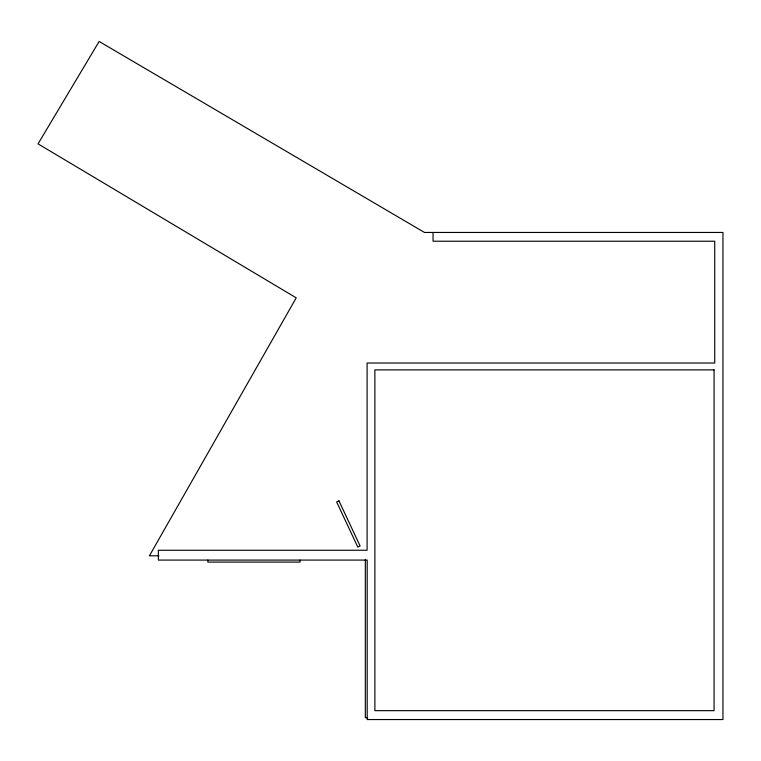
<?xml version="1.0" encoding="UTF-8"?>
<svg xmlns="http://www.w3.org/2000/svg" width="761" height="761" viewBox="0 0 761 761"><rect width="100%" height="100%" fill="white"/><g stroke="black" fill="none" stroke-linecap="round" stroke-linejoin="round"><path stroke-width="1.14" d="M158.916 555.806L149.422 555.806L296.219 297.846L38.05 143.867L99.13 41.455L424.486 232.447L722.95 232.447L722.95 719.545L367.192 719.545L367.192 560.086L158.345 560.086L158.345 550.251L367.097 550.251L367.097 363.016L714.731 363.016L714.731 241.218L433.038 241.218L433.038 232.447M367.706 717.718L365.328 717.718L365.328 559.354M300.053 560.086L300.053 562.094L207.839 562.094L207.839 560.086M338.949 500.824L336.638 501.908L357.803 547.092L360.115 546.008L338.949 500.824M714.075 369.884L374.878 369.884L374.878 710.669L714.075 710.669L714.075 369.884"/></g></svg>
